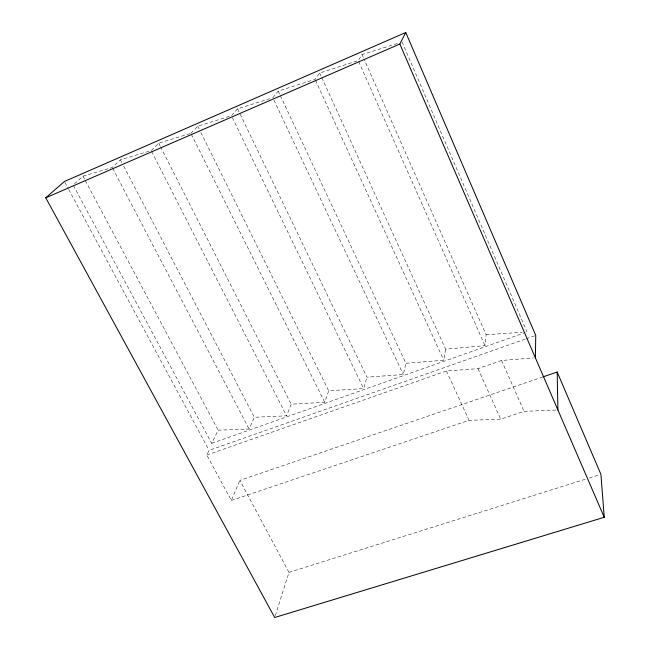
<?xml version="1.0" encoding="UTF-8"?>
<svg xmlns="http://www.w3.org/2000/svg" width="650" height="650" viewBox="0 0 650 650"><rect width="100%" height="100%" fill="white"/><g stroke="black" fill="none" stroke-linecap="round" stroke-linejoin="round"><path stroke-width="0.49" stroke-dasharray="3.25 2.44" d="M321.791 77.634L445.64 349.156L485.006 345.646L486.135 334.734L364.098 59.199M280.353 95.68L405.917 363.301L443.763 360.23L445.64 349.156M269.961 98.629L237.559 108.802L366.949 377.179L403.317 374.53L405.917 363.301M200.891 132.519L328.705 390.796L363.651 388.562L366.949 377.179M275.316 615.582L288.974 572.382L239.858 480.382L541.832 377.26M189.938 133.64L158.714 143.162L151.166 150.613L120.453 159.827L112.247 167.529L82.948 176.174L73.141 184.974L211.705 443.365L218.164 430.162L249.113 429.065L254.337 417.284L286.569 415.821L291.176 404.162L324.74 402.317L328.705 390.796M525.216 339.137L209.097 450.352L206.806 455.041L231.327 500.476L239.858 480.382M397.304 43.534L362.042 54.567L358.272 60.596L319.686 73.019L315.096 79.365L278.2 91.097L272.821 97.736L403.317 374.53M237.559 108.802L231.432 115.724L363.651 388.562M190.889 133.347L197.738 126.157L230.466 116.025M211.705 443.365L525.135 332.613M526.175 338.796L534.796 335.766M206.806 455.041L446.428 370.971L477.977 368.672L501.573 360.449L533.39 357.988M231.327 500.476L469.064 420.323L500.687 419.185L524.062 411.361L556.912 410.02M288.974 572.382L585.406 479.212M589.282 477.994L599.942 474.646M486.135 334.734L522.056 332.28M64.894 182.382L68.266 188.63M68.746 189.524L209.097 450.352M82.948 176.174L84.858 179.749M85.329 180.643L218.164 430.162M112.718 168.423L249.113 429.065M120.453 159.827L121.859 162.532M123.736 166.132L254.337 417.284M151.629 151.515L286.569 415.821M158.714 143.162L160.087 145.868M160.542 146.77L291.176 404.162M191.336 134.257L324.74 402.317M197.738 126.157L199.087 128.887M278.2 91.097L279.923 94.762M315.518 80.283L443.763 360.23M446.428 370.971L469.064 420.323M319.686 73.019L321.368 76.716M477.977 368.672L500.687 419.185M362.042 54.567L363.683 58.273M358.686 61.523L485.006 345.646M501.573 360.449L524.062 411.361M402.066 42.047L527.044 331.939"/><path stroke-width="0.97" d="M535.381 357.833L535.754 335.424L405.771 32.5L64.415 181.488L45.752 197.803L274.706 617.5L604.248 517.286L600.909 474.337L557.172 372.027L542.791 376.935M45.752 197.803L399.839 44.021L405.771 32.5M399.839 44.021L604.248 517.286M557.172 372.027L557.903 409.979"/></g></svg>
